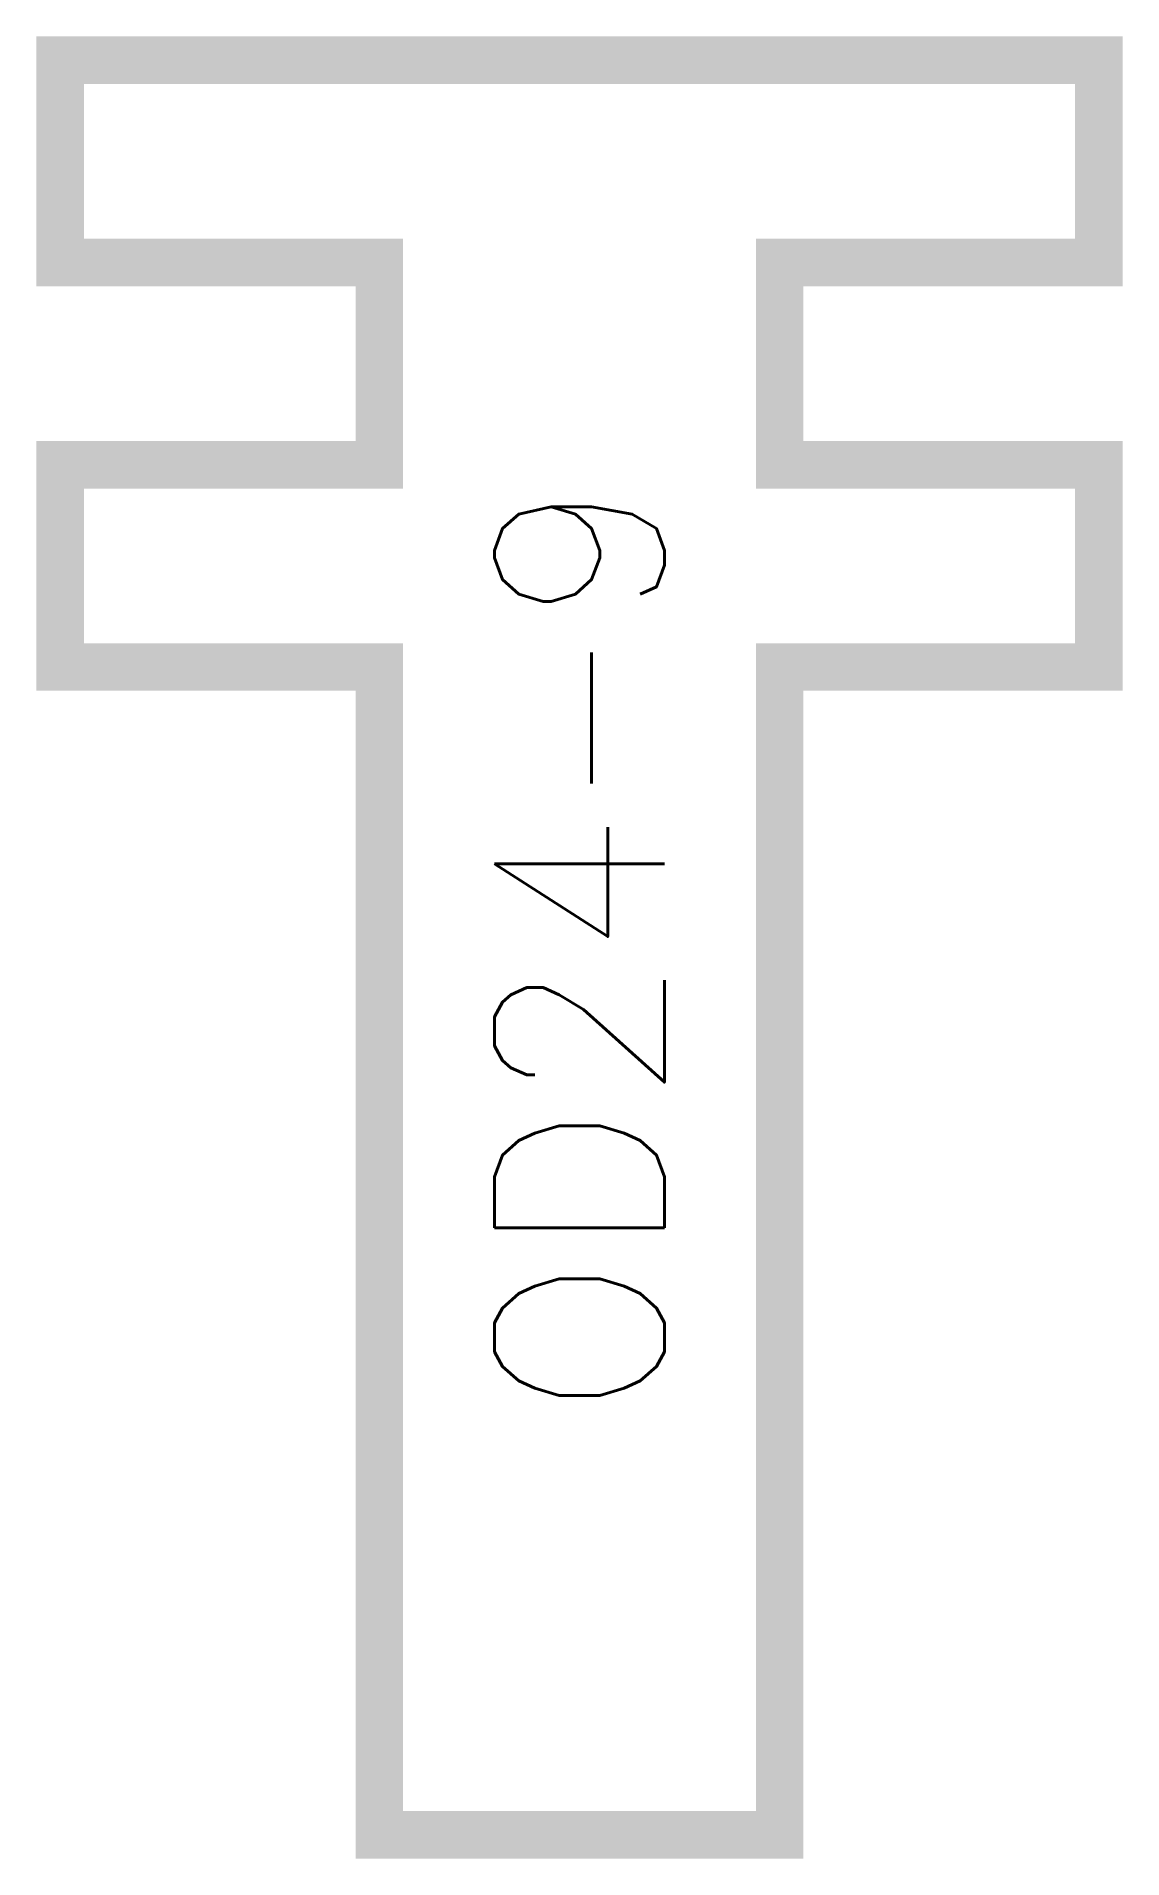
# Model space of a CAD drawing. Header units: inches. Extents: x -10.9 to 10.9, y -18.3 to 18.3.
import ezdxf

# ---------------------------------------------------------------- set-up
doc = ezdxf.new("R2010")
doc.units = ezdxf.units.IN
doc.header["$LTSCALE"] = 48
doc.header["$MEASUREMENT"] = 0
doc.styles.add('WSNotes', font='complex.shx', dxfattribs={"height": 18})

msp = doc.modelspace()

# ---------------------------------------------------------------- wipeouts: each hides what was drawn before it
at = {"linetype": 'Continuous'}
msp.add_wipeout([(0, -17.841), (-4.026, -17.841), (-4.026, 5.64), (-10.442, 5.64), (-10.442, 9.707), (-4.026, 9.707), (-4.026, 13.774), (-10.442, 13.774), (-10.442, 17.841), (-4.026, 17.841), (0, 17.841), (4.026, 17.841), (10.442, 17.841), (10.442, 13.774), (4.026, 13.774), (4.026, 9.707), (10.442, 9.707), (10.442, 5.64), (4.026, 5.64), (4.026, -17.841)], dxfattribs=at)

# ---------------------------------------------------------------- next in the draw order: linework, layer by layer
at = {"linetype": 'Continuous', "const_width": 0.956}
msp.add_lwpolyline([(-4.026, 17.841), (0, 17.841), (4.026, 17.841), (10.442, 17.841), (10.442, 13.774), (4.026, 13.774), (4.026, 9.707), (10.442, 9.707), (10.442, 5.64), (4.026, 5.64), (4.026, -17.841), (0, -17.841), (-4.026, -17.841), (-4.026, 5.64), (-10.442, 5.64), (-10.442, 9.707), (-4.026, 9.707), (-4.026, 13.774), (-10.442, 13.774), (-10.442, 17.841)], close=True, dxfattribs=at)

# ---------------------------------------------------------------- next in the draw order: texts
at = {"insert": (0, 0), "char_height": 3.72877, "width": 0.02883, "attachment_point": 5, "rotation": 90, "style": 'WSNotes'}
msp.add_mtext('{\\Fromans|c0;\\H0.91667x;OD24-9}', dxfattribs=at)

doc.saveas('drawing.dxf')
